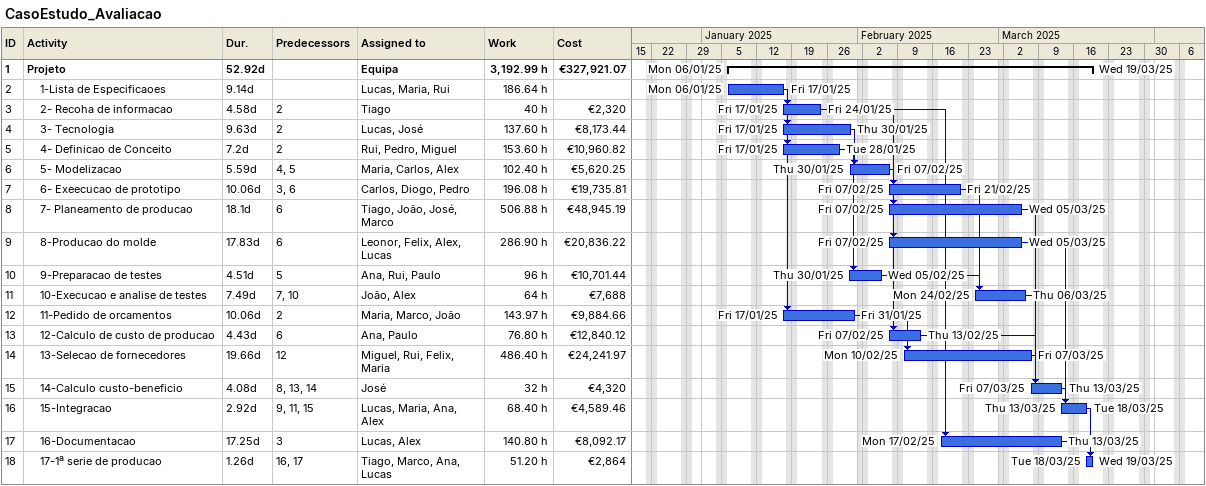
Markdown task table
CasoEstudo_Avaliacao

| ID | Level | Task | Duration | Start | Finish | Predecessors | Resources | Work (h) | Cost (€) |
|---|---|---|---|---|---|---|---|---|---|
| 1 | 1 | **Projeto** | 52.92d | 2025-01-06 | 2025-03-19 |  | Equipa | 3192.99 | 327921.07 |
| 2 | 2 | 1-Lista de Especificaoes | 9.14d | 2025-01-06 | 2025-01-17 |  | Lucas, Maria, Rui | 186.64 |  |
| 3 | 2 | 2- Recoha de informacao | 4.58d | 2025-01-17 | 2025-01-24 | 2 | Tiago | 40 | 2320 |
| 4 | 2 | 3- Tecnologia | 9.63d | 2025-01-17 | 2025-01-30 | 2 | Lucas, José | 137.60 | 8173.44 |
| 5 | 2 | 4- Definicao de Conceito | 7.2d | 2025-01-17 | 2025-01-28 | 2 | Rui, Pedro, Miguel | 153.60 | 10960.82 |
| 6 | 2 | 5- Modelizacao | 5.59d | 2025-01-30 | 2025-02-07 | 4, 5 | Maria, Carlos, Alex | 102.40 | 5620.25 |
| 7 | 2 | 6- Exeecucao de prototipo | 10.06d | 2025-02-07 | 2025-02-21 | 3, 6 | Carlos, Diogo, Pedro | 196.08 | 19735.81 |
| 8 | 2 | 7- Planeamento de producao | 18.1d | 2025-02-07 | 2025-03-05 | 6 | Tiago, João, José, Marco | 506.88 | 48945.19 |
| 9 | 2 | 8-Producao do molde | 17.83d | 2025-02-07 | 2025-03-05 | 6 | Leonor, Felix, Alex, Lucas | 286.90 | 20836.22 |
| 10 | 2 | 9-Preparacao de testes | 4.51d | 2025-01-30 | 2025-02-05 | 5 | Ana, Rui, Paulo | 96 | 10701.44 |
| 11 | 2 | 10-Execucao e analise de testes | 7.49d | 2025-02-24 | 2025-03-06 | 7, 10 | João, Alex | 64 | 7688 |
| 12 | 2 | 11-Pedido de orcamentos | 10.06d | 2025-01-17 | 2025-01-31 | 2 | Maria, Marco, João | 143.97 | 9884.66 |
| 13 | 2 | 12-Calculo de custo de producao | 4.43d | 2025-02-07 | 2025-02-13 | 6 | Ana, Paulo | 76.80 | 12840.12 |
| 14 | 2 | 13-Selecao de fornecedores | 19.66d | 2025-02-10 | 2025-03-07 | 12 | Miguel, Rui, Felix, Maria | 486.40 | 24241.97 |
| 15 | 2 | 14-Calculo custo-beneficio | 4.08d | 2025-03-07 | 2025-03-13 | 8, 13, 14 | José | 32 | 4320 |
| 16 | 2 | 15-Integracao | 2.92d | 2025-03-13 | 2025-03-18 | 9, 11, 15 | Lucas, Maria, Ana, Alex | 68.40 | 4589.46 |
| 17 | 2 | 16-Documentacao | 17.25d | 2025-02-17 | 2025-03-13 | 3 | Lucas, Alex | 140.80 | 8092.17 |
| 18 | 2 | 17-1ª serie de producao | 1.26d | 2025-03-18 | 2025-03-19 | 16, 17 | Tiago, Marco, Ana, Lucas | 51.20 | 2864 |
